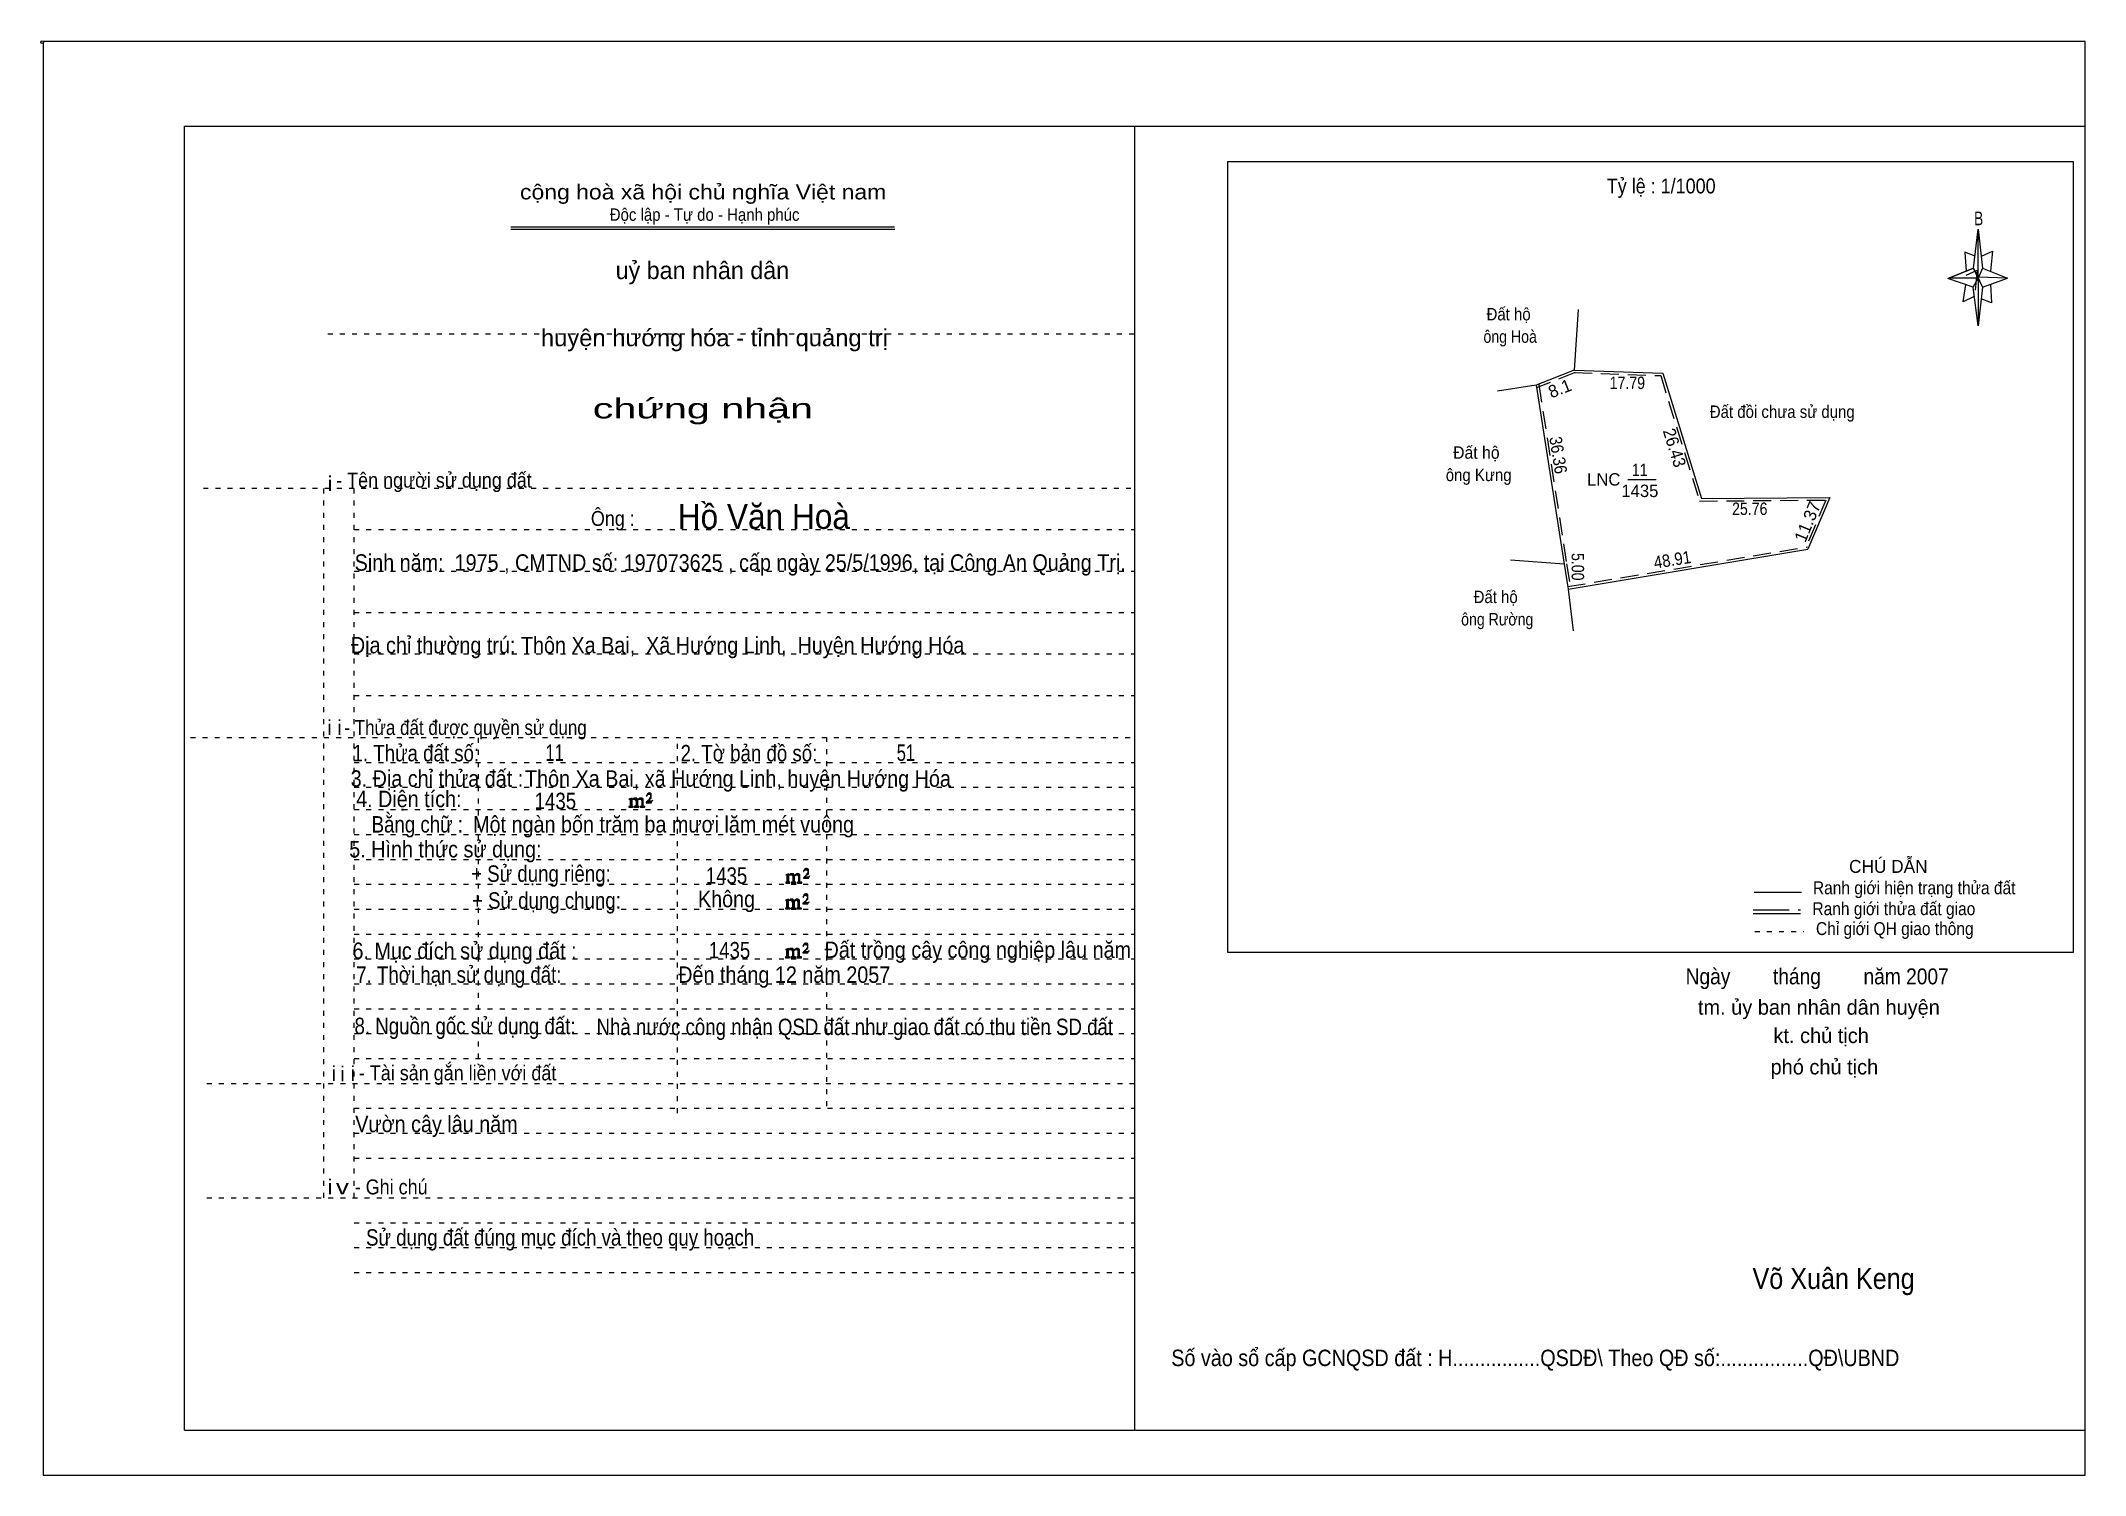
# Model space of a CAD drawing. Header units: centimetres. Extents: x -1.6 to 39.5, y -3.3 to 25.5.
import ezdxf
from ezdxf.enums import TextEntityAlignment as Align

# ---------------------------------------------------------------- set-up
doc = ezdxf.new("R2010")
doc.units = ezdxf.units.CM
doc.header["$LTSCALE"] = 0.12
for name, pattern in [('DOTTED', [1.5, 0.3, -1.2]), ('LONG_DASHED', [7.5, 6, -1.5]), ('MEDIUM_DASHED', [4.5, 3, -1.5])]:
    doc.linetypes.add(name, pattern=pattern)
for name, color, linetype, lineweight in [('1', 7, 'DOTTED', 13), ('10', 7, 'Continuous', 13), ('4', 7, 'Continuous', 13), ('5', 7, 'Continuous', 13), ('50', 7, 'Continuous', 13)]:
    doc.layers.add(name, color=color, linetype=linetype, lineweight=lineweight)

msp = doc.modelspace()

# ---------------------------------------------------------------- hatches: boundary and pattern name
at = {"layer": '50'}
for points in [[(10.27, 10.13), (10.27, 10.12), (10.27, 10.11), (10.25, 10.11), (10.24, 10.11), (10.24, 10.1), (10.33, 10.1), (10.33, 10.11), (10.32, 10.11), (10.31, 10.11), (10.31, 10.12), (10.31, 10.13), (10.31, 10.24), (10.31, 10.25), (10.32, 10.26), (10.34, 10.26), (10.35, 10.26), (10.36, 10.26), (10.37, 10.25), (10.39, 10.22), (10.39, 10.13), (10.37, 10.12), (10.37, 10.11), (10.36, 10.11), (10.35, 10.11), (10.35, 10.1), (10.44, 10.1), (10.44, 10.11), (10.43, 10.11), (10.42, 10.11), (10.42, 10.12), (10.42, 10.13), (10.42, 10.24), (10.44, 10.26), (10.45, 10.26), (10.46, 10.26), (10.49, 10.26), (10.49, 10.25), (10.5, 10.24), (10.5, 10.22), (10.5, 10.13), (10.5, 10.12), (10.49, 10.11), (10.49, 10.11), (10.47, 10.11), (10.47, 10.1), (10.56, 10.1), (10.56, 10.11), (10.55, 10.11), (10.54, 10.11), (10.53, 10.12), (10.53, 10.13), (10.53, 10.2), (10.53, 10.25), (10.53, 10.26), (10.52, 10.27), (10.5, 10.28), (10.47, 10.28), (10.46, 10.28), (10.44, 10.27), (10.41, 10.25), (10.41, 10.26), (10.4, 10.28), (10.39, 10.28), (10.37, 10.28), (10.35, 10.28), (10.34, 10.28), (10.32, 10.26), (10.31, 10.26), (10.31, 10.25), (10.31, 10.25), (10.31, 10.26), (10.31, 10.28), (10.24, 10.26), (10.24, 10.26), (10.25, 10.26), (10.27, 10.25), (10.27, 10.24), (10.27, 10.23)], [(10.69, 10.19), (10.72, 10.24), (10.72, 10.24), (10.71, 10.22), (10.69, 10.22), (10.68, 10.22), (10.63, 10.22), (10.66, 10.26), (10.67, 10.27), (10.69, 10.28), (10.69, 10.3), (10.69, 10.32), (10.69, 10.34), (10.69, 10.35), (10.69, 10.37), (10.68, 10.38), (10.67, 10.38), (10.66, 10.39), (10.65, 10.39), (10.63, 10.38), (10.63, 10.38), (10.62, 10.37), (10.61, 10.35), (10.59, 10.33), (10.61, 10.33), (10.61, 10.35), (10.62, 10.35), (10.63, 10.36), (10.65, 10.36), (10.66, 10.36), (10.67, 10.35), (10.68, 10.35), (10.68, 10.32), (10.68, 10.3), (10.66, 10.28), (10.66, 10.26), (10.65, 10.25), (10.59, 10.2), (10.59, 10.19)], [(13.42, 8.61), (13.42, 8.6), (13.42, 8.59), (13.41, 8.59), (13.4, 8.59), (13.4, 8.57), (13.48, 8.57), (13.48, 8.59), (13.47, 8.59), (13.46, 8.59), (13.46, 8.6), (13.46, 8.61), (13.46, 8.72), (13.46, 8.73), (13.47, 8.74), (13.5, 8.74), (13.51, 8.74), (13.52, 8.74), (13.53, 8.73), (13.54, 8.69), (13.54, 8.61), (13.53, 8.6), (13.53, 8.59), (13.52, 8.59), (13.51, 8.59), (13.51, 8.57), (13.6, 8.57), (13.6, 8.59), (13.58, 8.59), (13.57, 8.59), (13.57, 8.6), (13.57, 8.61), (13.57, 8.72), (13.6, 8.74), (13.61, 8.74), (13.62, 8.74), (13.64, 8.74), (13.64, 8.73), (13.65, 8.72), (13.65, 8.69), (13.65, 8.61), (13.65, 8.6), (13.64, 8.59), (13.64, 8.59), (13.63, 8.59), (13.63, 8.57), (13.72, 8.57), (13.72, 8.59), (13.7, 8.59), (13.69, 8.59), (13.68, 8.6), (13.68, 8.61), (13.68, 8.68), (13.68, 8.73), (13.68, 8.74), (13.67, 8.75), (13.65, 8.76), (13.63, 8.76), (13.62, 8.76), (13.6, 8.75), (13.56, 8.73), (13.56, 8.74), (13.55, 8.76), (13.54, 8.76), (13.53, 8.76), (13.51, 8.76), (13.5, 8.76), (13.47, 8.74), (13.46, 8.74), (13.46, 8.73), (13.46, 8.73), (13.46, 8.74), (13.46, 8.76), (13.4, 8.74), (13.4, 8.74), (13.41, 8.74), (13.42, 8.73), (13.42, 8.72), (13.42, 8.71)], [(13.85, 8.67), (13.87, 8.72), (13.87, 8.72), (13.86, 8.69), (13.85, 8.69), (13.84, 8.69), (13.78, 8.69), (13.82, 8.74), (13.83, 8.75), (13.85, 8.76), (13.85, 8.78), (13.85, 8.79), (13.85, 8.82), (13.85, 8.83), (13.85, 8.85), (13.84, 8.86), (13.83, 8.86), (13.82, 8.87), (13.8, 8.87), (13.78, 8.86), (13.78, 8.86), (13.77, 8.85), (13.76, 8.83), (13.75, 8.81), (13.76, 8.81), (13.76, 8.83), (13.77, 8.83), (13.78, 8.84), (13.8, 8.84), (13.82, 8.84), (13.83, 8.83), (13.84, 8.83), (13.84, 8.79), (13.84, 8.78), (13.82, 8.76), (13.82, 8.74), (13.8, 8.73), (13.75, 8.68), (13.75, 8.67)], [(13.41, 8.09), (13.41, 8.08), (13.41, 8.07), (13.4, 8.07), (13.39, 8.07), (13.39, 8.06), (13.48, 8.06), (13.48, 8.07), (13.47, 8.07), (13.45, 8.07), (13.45, 8.08), (13.45, 8.09), (13.45, 8.2), (13.45, 8.21), (13.47, 8.23), (13.49, 8.23), (13.5, 8.23), (13.51, 8.23), (13.52, 8.21), (13.53, 8.18), (13.53, 8.09), (13.52, 8.08), (13.52, 8.07), (13.51, 8.07), (13.5, 8.07), (13.5, 8.06), (13.59, 8.06), (13.59, 8.07), (13.58, 8.07), (13.57, 8.07), (13.57, 8.08), (13.57, 8.09), (13.57, 8.2), (13.59, 8.23), (13.6, 8.23), (13.61, 8.23), (13.63, 8.23), (13.63, 8.21), (13.64, 8.2), (13.64, 8.18), (13.64, 8.09), (13.64, 8.08), (13.63, 8.07), (13.63, 8.07), (13.62, 8.07), (13.62, 8.06), (13.71, 8.06), (13.71, 8.07), (13.7, 8.07), (13.69, 8.07), (13.67, 8.08), (13.67, 8.09), (13.67, 8.17), (13.67, 8.21), (13.67, 8.23), (13.66, 8.24), (13.64, 8.25), (13.62, 8.25), (13.61, 8.25), (13.59, 8.24), (13.55, 8.21), (13.55, 8.23), (13.54, 8.25), (13.53, 8.25), (13.52, 8.25), (13.5, 8.25), (13.49, 8.25), (13.47, 8.23), (13.45, 8.23), (13.45, 8.21), (13.45, 8.21), (13.45, 8.23), (13.45, 8.25), (13.39, 8.23), (13.39, 8.23), (13.4, 8.23), (13.41, 8.21), (13.41, 8.2), (13.41, 8.19)], [(13.84, 8.16), (13.86, 8.2), (13.86, 8.2), (13.85, 8.18), (13.84, 8.18), (13.83, 8.18), (13.77, 8.18), (13.81, 8.23), (13.82, 8.24), (13.84, 8.25), (13.84, 8.27), (13.84, 8.28), (13.84, 8.3), (13.84, 8.31), (13.84, 8.34), (13.83, 8.35), (13.82, 8.35), (13.81, 8.36), (13.8, 8.36), (13.77, 8.35), (13.77, 8.35), (13.76, 8.34), (13.75, 8.31), (13.74, 8.29), (13.75, 8.29), (13.75, 8.31), (13.76, 8.31), (13.77, 8.33), (13.8, 8.33), (13.81, 8.33), (13.82, 8.31), (13.83, 8.31), (13.83, 8.28), (13.83, 8.27), (13.81, 8.25), (13.81, 8.23), (13.8, 8.21), (13.74, 8.17), (13.74, 8.16)], [(13.41, 7.11), (13.41, 7.1), (13.41, 7.09), (13.4, 7.09), (13.39, 7.09), (13.39, 7.07), (13.47, 7.07), (13.47, 7.09), (13.46, 7.09), (13.45, 7.09), (13.45, 7.1), (13.45, 7.11), (13.45, 7.22), (13.45, 7.23), (13.46, 7.24), (13.49, 7.24), (13.5, 7.24), (13.51, 7.24), (13.52, 7.23), (13.53, 7.19), (13.53, 7.11), (13.52, 7.1), (13.52, 7.09), (13.51, 7.09), (13.5, 7.09), (13.5, 7.07), (13.59, 7.07), (13.59, 7.09), (13.57, 7.09), (13.56, 7.09), (13.56, 7.1), (13.56, 7.11), (13.56, 7.22), (13.59, 7.24), (13.6, 7.24), (13.61, 7.24), (13.63, 7.24), (13.63, 7.23), (13.64, 7.22), (13.64, 7.19), (13.64, 7.11), (13.64, 7.1), (13.63, 7.09), (13.63, 7.09), (13.62, 7.09), (13.62, 7.07), (13.71, 7.07), (13.71, 7.09), (13.69, 7.09), (13.68, 7.09), (13.67, 7.1), (13.67, 7.11), (13.67, 7.18), (13.67, 7.23), (13.67, 7.24), (13.66, 7.25), (13.64, 7.26), (13.62, 7.26), (13.61, 7.26), (13.59, 7.25), (13.55, 7.23), (13.55, 7.24), (13.54, 7.26), (13.53, 7.26), (13.52, 7.26), (13.5, 7.26), (13.49, 7.26), (13.46, 7.24), (13.45, 7.24), (13.45, 7.23), (13.45, 7.23), (13.45, 7.24), (13.45, 7.26), (13.39, 7.24), (13.39, 7.24), (13.4, 7.24), (13.41, 7.23), (13.41, 7.22), (13.41, 7.21)], [(13.84, 7.17), (13.86, 7.22), (13.86, 7.22), (13.85, 7.19), (13.84, 7.19), (13.83, 7.19), (13.77, 7.19), (13.81, 7.24), (13.82, 7.25), (13.84, 7.26), (13.84, 7.28), (13.84, 7.29), (13.84, 7.32), (13.84, 7.33), (13.84, 7.35), (13.83, 7.36), (13.82, 7.36), (13.81, 7.37), (13.79, 7.37), (13.77, 7.36), (13.77, 7.36), (13.76, 7.35), (13.75, 7.33), (13.74, 7.31), (13.75, 7.31), (13.75, 7.33), (13.76, 7.33), (13.77, 7.34), (13.79, 7.34), (13.81, 7.34), (13.82, 7.33), (13.83, 7.33), (13.83, 7.29), (13.83, 7.28), (13.81, 7.26), (13.81, 7.24), (13.79, 7.23), (13.74, 7.18), (13.74, 7.17)]]:
    msp.add_hatch(color=256, dxfattribs=at).paths.add_polyline_path(points)

# ---------------------------------------------------------------- linework, layer by layer
at = {"layer": '1', "linetype": 'Continuous'}
for p, q in [((1.31, -2.42), (1.31, 23.78)), ((1.31, 23.78), (39.51, 23.78)), ((20.41, -2.42), (20.41, 23.78)), ((39.51, -2.42), (39.51, 23.78)), ((7.87, 21.76), (15.58, 21.76)), ((7.87, 21.71), (15.59, 21.71)), ((37.26, 20.55), (36.75, 20.72)), ((1.31, -2.42), (39.51, -2.42))]:
    msp.add_line(p, q, dxfattribs=at)
at = {"layer": '1'}
for p, q in [((4.19, 19.61), (20.41, 19.61)), ((1.69, 16.51), (20.41, 16.51)), ((4.11, 2.25), (4.11, 16.51)), ((4.72, 2.25), (4.72, 16.51)), ((4.72, 15.68), (20.41, 15.68)), ((4.72, 14.84), (20.41, 14.84)), ((4.72, 14.01), (20.41, 14.01)), ((4.72, 13.18), (20.41, 13.18)), ((4.72, 12.34), (20.41, 12.34)), ((1.43, 11.5), (20.41, 11.5)), ((7.22, 5.05), (7.22, 11.5)), ((11.22, 3.95), (11.22, 11.5)), ((14.22, 4.09), (14.22, 11.5)), ((4.72, 11), (20.41, 11)), ((4.72, 10.5), (20.41, 10.5)), ((4.72, 10.05), (20.41, 10.05)), ((4.72, 9.55), (20.41, 9.55)), ((4.72, 9.05), (20.41, 9.05)), ((4.72, 8.55), (20.41, 8.55)), ((4.72, 8.05), (20.41, 8.05)), ((4.72, 7.55), (20.41, 7.55)), ((4.72, 7.05), (20.41, 7.05)), ((4.72, 6.55), (20.41, 6.55)), ((4.72, 6.05), (20.41, 6.05)), ((4.72, 5.55), (20.41, 5.55)), ((4.72, 5.05), (20.41, 5.05)), ((1.76, 4.55), (20.41, 4.55)), ((4.72, 4.05), (20.41, 4.05)), ((4.72, 3.55), (20.41, 3.55)), ((4.72, 3.05), (20.41, 3.05)), ((1.76, 2.25), (20.41, 2.25)), ((4.72, 1.75), (20.41, 1.75)), ((4.72, 1.25), (20.41, 1.25)), ((4.72, 0.75), (20.41, 0.75))]:
    msp.add_line(p, q, dxfattribs=at)
at = {"layer": '1', "linetype": 'Continuous'}
msp.add_lwpolyline([(-1.53, -3.32), (39.51, -3.32), (39.51, 25.48), (-1.53, 25.48)], close=True, dxfattribs=at)
msp.add_lwpolyline([(37.27, 20.35), (37.06, 20.25), (37.11, 20.6)], dxfattribs=at)
at = {"layer": '10'}
for p, q in [((29.32, 20.1), (29.24, 18.88)), ((28.48, 18.58), (27.7, 18.46)), ((30.32, 16.68), (30.89, 16.68)), ((29.12, 14.48), (29.22, 13.64))]:
    msp.add_line(p, q, dxfattribs=at)
at = {"layer": '10', "linetype": 'MEDIUM_DASHED'}
for p, q in [((29.26, 18.83), (28.5, 18.53)), ((28.53, 18.59), (29.09, 14.99)), ((29.11, 14.53), (33.93, 15.33)), ((29.09, 14.99), (29.17, 14.49))]:
    msp.add_line(p, q, dxfattribs=at)
at = {"layer": '10'}
for points in [[(29.24, 18.88), (28.48, 18.58), (29.04, 14.98), (27.96, 15.06)], [(29.24, 18.88), (31.02, 18.82), (31.8, 16.3), (34.38, 16.32), (33.94, 15.28)], [(29.04, 14.98), (29.12, 14.48), (33.94, 15.28)]]:
    msp.add_lwpolyline(points, dxfattribs=at)
at = {"layer": '10', "linetype": 'MEDIUM_DASHED'}
msp.add_lwpolyline([(29.24, 18.83), (30.98, 18.77), (31.76, 16.25), (34.3, 16.27), (33.89, 15.3)], dxfattribs=at)
at = {"layer": '4'}
for p, q in [((32.86, 8.39), (33.81, 8.39)), ((32.84, 7.96), (33.79, 7.96))]:
    msp.add_line(p, q, dxfattribs=at)
at = {"layer": '4', "linetype": 'LONG_DASHED'}
msp.add_line((32.84, 8.04), (33.79, 8.04), dxfattribs=at)
at = {"layer": '4', "linetype": 'DOTTED'}
msp.add_line((32.87, 7.6), (33.86, 7.6), dxfattribs=at)
at = {"layer": '4'}
msp.add_lwpolyline([(22.28, 23.07), (39.27, 23.07), (39.27, 7.18), (22.28, 7.18)], close=True, dxfattribs=at)
msp.add_circle((-1.55, 25.47), 0.025, dxfattribs=at)
at = {"layer": '5'}
for p, q in [((37.27, 20.93), (37.36, 21.71)), ((37.45, 20.55), (37.36, 19.77)), ((37.45, 20.93), (37.95, 20.73)), ((37.61, 20.61), (37.63, 20.23)), ((37.63, 20.23), (37.42, 20.31))]:
    msp.add_line(p, q, dxfattribs=at)
for points in [[(37.36, 21.71), (37.45, 20.93), (37.36, 20.73)], [(37.36, 20.73), (36.77, 20.73), (37.27, 20.93), (37.45, 20.55), (37.95, 20.73), (37.36, 20.75)], [(37.36, 20.73), (37.36, 19.77), (37.26, 20.55)]]:
    msp.add_lwpolyline(points, close=True, dxfattribs=at)
for points in [[(37.3, 21.17), (37.09, 21.25), (37.12, 20.87)], [(37.43, 21.17), (37.65, 21.27), (37.61, 20.87)], [(37.36, 20.73), (37.27, 20.93), (36.77, 20.73)], [(37.12, 20.79), (37.34, 20.89), (37.3, 20.49)], [(37.36, 20.73), (37.45, 20.55), (37.95, 20.73)]]:
    msp.add_lwpolyline(points, dxfattribs=at)
at = {"layer": '50'}
for points in [[(10.27, 10.13), (10.27, 10.12), (10.27, 10.11), (10.25, 10.11), (10.24, 10.11), (10.24, 10.1), (10.33, 10.1), (10.33, 10.11), (10.32, 10.11), (10.31, 10.11), (10.31, 10.12), (10.31, 10.13), (10.31, 10.24), (10.31, 10.25), (10.32, 10.26), (10.34, 10.26), (10.35, 10.26), (10.36, 10.26), (10.37, 10.25), (10.39, 10.22), (10.39, 10.13), (10.37, 10.12), (10.37, 10.11), (10.36, 10.11), (10.35, 10.11), (10.35, 10.1), (10.44, 10.1), (10.44, 10.11), (10.43, 10.11), (10.42, 10.11), (10.42, 10.12), (10.42, 10.13), (10.42, 10.24), (10.44, 10.26), (10.45, 10.26), (10.46, 10.26), (10.49, 10.26), (10.49, 10.25), (10.5, 10.24), (10.5, 10.22), (10.5, 10.13), (10.5, 10.12), (10.49, 10.11), (10.49, 10.11), (10.47, 10.11), (10.47, 10.1), (10.56, 10.1), (10.56, 10.11), (10.55, 10.11), (10.54, 10.11), (10.53, 10.12), (10.53, 10.13), (10.53, 10.2), (10.53, 10.25), (10.53, 10.26), (10.52, 10.27), (10.5, 10.28), (10.47, 10.28), (10.46, 10.28), (10.44, 10.27), (10.41, 10.25), (10.41, 10.26), (10.4, 10.28), (10.39, 10.28), (10.37, 10.28), (10.35, 10.28), (10.34, 10.28), (10.32, 10.26), (10.31, 10.26), (10.31, 10.25), (10.31, 10.25), (10.31, 10.26), (10.31, 10.28), (10.24, 10.26), (10.24, 10.26), (10.25, 10.26), (10.27, 10.25), (10.27, 10.24), (10.27, 10.23)], [(10.69, 10.19), (10.72, 10.24), (10.72, 10.24), (10.71, 10.22), (10.69, 10.22), (10.68, 10.22), (10.63, 10.22), (10.66, 10.26), (10.67, 10.27), (10.69, 10.28), (10.69, 10.3), (10.69, 10.32), (10.69, 10.34), (10.69, 10.35), (10.69, 10.37), (10.68, 10.38), (10.67, 10.38), (10.66, 10.39), (10.65, 10.39), (10.63, 10.38), (10.63, 10.38), (10.62, 10.37), (10.61, 10.35), (10.59, 10.33), (10.61, 10.33), (10.61, 10.35), (10.62, 10.35), (10.63, 10.36), (10.65, 10.36), (10.66, 10.36), (10.67, 10.35), (10.68, 10.35), (10.68, 10.32), (10.68, 10.3), (10.66, 10.28), (10.66, 10.26), (10.65, 10.25), (10.59, 10.2), (10.59, 10.19)], [(13.42, 8.61), (13.42, 8.6), (13.42, 8.59), (13.41, 8.59), (13.4, 8.59), (13.4, 8.57), (13.48, 8.57), (13.48, 8.59), (13.47, 8.59), (13.46, 8.59), (13.46, 8.6), (13.46, 8.61), (13.46, 8.72), (13.46, 8.73), (13.47, 8.74), (13.5, 8.74), (13.51, 8.74), (13.52, 8.74), (13.53, 8.73), (13.54, 8.69), (13.54, 8.61), (13.53, 8.6), (13.53, 8.59), (13.52, 8.59), (13.51, 8.59), (13.51, 8.57), (13.6, 8.57), (13.6, 8.59), (13.58, 8.59), (13.57, 8.59), (13.57, 8.6), (13.57, 8.61), (13.57, 8.72), (13.6, 8.74), (13.61, 8.74), (13.62, 8.74), (13.64, 8.74), (13.64, 8.73), (13.65, 8.72), (13.65, 8.69), (13.65, 8.61), (13.65, 8.6), (13.64, 8.59), (13.64, 8.59), (13.63, 8.59), (13.63, 8.57), (13.72, 8.57), (13.72, 8.59), (13.7, 8.59), (13.69, 8.59), (13.68, 8.6), (13.68, 8.61), (13.68, 8.68), (13.68, 8.73), (13.68, 8.74), (13.67, 8.75), (13.65, 8.76), (13.63, 8.76), (13.62, 8.76), (13.6, 8.75), (13.56, 8.73), (13.56, 8.74), (13.55, 8.76), (13.54, 8.76), (13.53, 8.76), (13.51, 8.76), (13.5, 8.76), (13.47, 8.74), (13.46, 8.74), (13.46, 8.73), (13.46, 8.73), (13.46, 8.74), (13.46, 8.76), (13.4, 8.74), (13.4, 8.74), (13.41, 8.74), (13.42, 8.73), (13.42, 8.72), (13.42, 8.71)], [(13.85, 8.67), (13.87, 8.72), (13.87, 8.72), (13.86, 8.69), (13.85, 8.69), (13.84, 8.69), (13.78, 8.69), (13.82, 8.74), (13.83, 8.75), (13.85, 8.76), (13.85, 8.78), (13.85, 8.79), (13.85, 8.82), (13.85, 8.83), (13.85, 8.85), (13.84, 8.86), (13.83, 8.86), (13.82, 8.87), (13.8, 8.87), (13.78, 8.86), (13.78, 8.86), (13.77, 8.85), (13.76, 8.83), (13.75, 8.81), (13.76, 8.81), (13.76, 8.83), (13.77, 8.83), (13.78, 8.84), (13.8, 8.84), (13.82, 8.84), (13.83, 8.83), (13.84, 8.83), (13.84, 8.79), (13.84, 8.78), (13.82, 8.76), (13.82, 8.74), (13.8, 8.73), (13.75, 8.68), (13.75, 8.67)], [(13.41, 8.09), (13.41, 8.08), (13.41, 8.07), (13.4, 8.07), (13.39, 8.07), (13.39, 8.06), (13.48, 8.06), (13.48, 8.07), (13.47, 8.07), (13.45, 8.07), (13.45, 8.08), (13.45, 8.09), (13.45, 8.2), (13.45, 8.21), (13.47, 8.23), (13.49, 8.23), (13.5, 8.23), (13.51, 8.23), (13.52, 8.21), (13.53, 8.18), (13.53, 8.09), (13.52, 8.08), (13.52, 8.07), (13.51, 8.07), (13.5, 8.07), (13.5, 8.06), (13.59, 8.06), (13.59, 8.07), (13.58, 8.07), (13.57, 8.07), (13.57, 8.08), (13.57, 8.09), (13.57, 8.2), (13.59, 8.23), (13.6, 8.23), (13.61, 8.23), (13.63, 8.23), (13.63, 8.21), (13.64, 8.2), (13.64, 8.18), (13.64, 8.09), (13.64, 8.08), (13.63, 8.07), (13.63, 8.07), (13.62, 8.07), (13.62, 8.06), (13.71, 8.06), (13.71, 8.07), (13.7, 8.07), (13.69, 8.07), (13.67, 8.08), (13.67, 8.09), (13.67, 8.17), (13.67, 8.21), (13.67, 8.23), (13.66, 8.24), (13.64, 8.25), (13.62, 8.25), (13.61, 8.25), (13.59, 8.24), (13.55, 8.21), (13.55, 8.23), (13.54, 8.25), (13.53, 8.25), (13.52, 8.25), (13.5, 8.25), (13.49, 8.25), (13.47, 8.23), (13.45, 8.23), (13.45, 8.21), (13.45, 8.21), (13.45, 8.23), (13.45, 8.25), (13.39, 8.23), (13.39, 8.23), (13.4, 8.23), (13.41, 8.21), (13.41, 8.2), (13.41, 8.19)], [(13.84, 8.16), (13.86, 8.2), (13.86, 8.2), (13.85, 8.18), (13.84, 8.18), (13.83, 8.18), (13.77, 8.18), (13.81, 8.23), (13.82, 8.24), (13.84, 8.25), (13.84, 8.27), (13.84, 8.28), (13.84, 8.3), (13.84, 8.31), (13.84, 8.34), (13.83, 8.35), (13.82, 8.35), (13.81, 8.36), (13.8, 8.36), (13.77, 8.35), (13.77, 8.35), (13.76, 8.34), (13.75, 8.31), (13.74, 8.29), (13.75, 8.29), (13.75, 8.31), (13.76, 8.31), (13.77, 8.33), (13.8, 8.33), (13.81, 8.33), (13.82, 8.31), (13.83, 8.31), (13.83, 8.28), (13.83, 8.27), (13.81, 8.25), (13.81, 8.23), (13.8, 8.21), (13.74, 8.17), (13.74, 8.16)], [(13.41, 7.11), (13.41, 7.1), (13.41, 7.09), (13.4, 7.09), (13.39, 7.09), (13.39, 7.07), (13.47, 7.07), (13.47, 7.09), (13.46, 7.09), (13.45, 7.09), (13.45, 7.1), (13.45, 7.11), (13.45, 7.22), (13.45, 7.23), (13.46, 7.24), (13.49, 7.24), (13.5, 7.24), (13.51, 7.24), (13.52, 7.23), (13.53, 7.19), (13.53, 7.11), (13.52, 7.1), (13.52, 7.09), (13.51, 7.09), (13.5, 7.09), (13.5, 7.07), (13.59, 7.07), (13.59, 7.09), (13.57, 7.09), (13.56, 7.09), (13.56, 7.1), (13.56, 7.11), (13.56, 7.22), (13.59, 7.24), (13.6, 7.24), (13.61, 7.24), (13.63, 7.24), (13.63, 7.23), (13.64, 7.22), (13.64, 7.19), (13.64, 7.11), (13.64, 7.1), (13.63, 7.09), (13.63, 7.09), (13.62, 7.09), (13.62, 7.07), (13.71, 7.07), (13.71, 7.09), (13.69, 7.09), (13.68, 7.09), (13.67, 7.1), (13.67, 7.11), (13.67, 7.18), (13.67, 7.23), (13.67, 7.24), (13.66, 7.25), (13.64, 7.26), (13.62, 7.26), (13.61, 7.26), (13.59, 7.25), (13.55, 7.23), (13.55, 7.24), (13.54, 7.26), (13.53, 7.26), (13.52, 7.26), (13.5, 7.26), (13.49, 7.26), (13.46, 7.24), (13.45, 7.24), (13.45, 7.23), (13.45, 7.23), (13.45, 7.24), (13.45, 7.26), (13.39, 7.24), (13.39, 7.24), (13.4, 7.24), (13.41, 7.23), (13.41, 7.22), (13.41, 7.21)], [(13.84, 7.17), (13.86, 7.22), (13.86, 7.22), (13.85, 7.19), (13.84, 7.19), (13.83, 7.19), (13.77, 7.19), (13.81, 7.24), (13.82, 7.25), (13.84, 7.26), (13.84, 7.28), (13.84, 7.29), (13.84, 7.32), (13.84, 7.33), (13.84, 7.35), (13.83, 7.36), (13.82, 7.36), (13.81, 7.37), (13.79, 7.37), (13.77, 7.36), (13.77, 7.36), (13.76, 7.35), (13.75, 7.33), (13.74, 7.31), (13.75, 7.31), (13.75, 7.33), (13.76, 7.33), (13.77, 7.34), (13.79, 7.34), (13.81, 7.34), (13.82, 7.33), (13.83, 7.33), (13.83, 7.29), (13.83, 7.28), (13.81, 7.26), (13.81, 7.24), (13.79, 7.23), (13.74, 7.18), (13.74, 7.17)]]:
    msp.add_lwpolyline(points, close=True, dxfattribs=at)

# ---------------------------------------------------------------- texts
at = {"layer": '1'}
for s, height, width, p in [('cộng hoà xã hội chủ nghĩa Việt nam', 0.3, 1.15, (11.735, 22.31)), ('Độc lập - Tự do - Hạnh phúc', 0.25, 0.9, (11.765, 21.88)), ('chứng nhận', 0.4, 1.55, (11.73, 17.91)), ('- Tên người sử dụng đất', 0.3, 0.9, (6.325, 16.52)), ('- Thửa đất được quyền sử dụng', 0.3, 0.85, (6.96, 11.55)), ('- Tài sản gắn liền với đất ', 0.3, 0.9, (6.85, 4.61)), ('v', 0.3, 1.3, (4.485, 2.32)), ('- Ghi chú', 0.3, 0.9, (5.465, 2.32))]:
    msp.add_text(s, height=height, dxfattribs=dict(at, width=width)).set_placement(p, align=Align.CENTER)
for s, height, p in [('uỷ ban nhân dân', 0.35, (11.72, 20.71)), ('i', 0.3, (4.235, 16.45)), ('i', 0.3, (4.225, 11.55)), ('i', 0.3, (4.425, 11.55)), ('i', 0.3, (4.315, 4.6)), ('i', 0.3, (4.485, 4.59)), ('i', 0.3, (4.695, 4.6)), ('i', 0.3, (4.235, 2.32))]:
    msp.add_text(s, height=height, dxfattribs=at).set_placement(p, align=Align.CENTER)
at = {"layer": '10'}
for s, height, width, p in [('Tỷ lệ : 1/1000', 0.3, 0.9, (30.99, 22.43)), ('Đất hộ ', 0.25, 0.9, (27.965, 19.88)), ('ông Hoà', 0.25, 0.85, (27.955, 19.43)), ('17.79', 0.25, 0.85, (30.31, 18.5)), ('Đất đồi chưa sử dụng ', 0.25, 0.9, (33.465, 17.92)), ('Đất hộ', 0.25, 0.95, (27.275, 17.1)), (' ông Kưng', 0.25, 0.9, (27.28, 16.65)), ('Hồ Văn Hoà', 0.5, 0.95, (12.955, 15.69)), ('25.76', 0.25, 0.85, (32.77, 15.97)), ('Đất hộ ', 0.25, 0.9, (27.705, 14.2)), ('ông Rường', 0.25, 0.85, (27.695, 13.75)), ('Võ Xuân Keng', 0.42, 0.9, (34.455, 0.42))]:
    msp.add_text(s, height=height, dxfattribs=dict(at, width=width)).set_placement(p, align=Align.CENTER)
for s, rotation, p in [('8.1', 21.541, (28.999, 18.396)), ('11.37', 67.516, (34.046, 15.787))]:
    msp.add_text(s, height=0.25, rotation=rotation, dxfattribs=at).set_placement(p, align=Align.CENTER)
for s, rotation, width, p in [('26.43', 287.503, 0.95, (31.139, 17.283)), ('36.36', 278.988, 0.9, (28.799, 17.154)), ('48.91', 9.177, 0.9, (31.235, 14.949)), ('5.00', 270, 0.85, (29.19, 14.93))]:
    msp.add_text(s, height=0.25, rotation=rotation, dxfattribs=dict(at, width=width)).set_placement(p, align=Align.CENTER)
at = {"layer": '10', "width": 0.85}
msp.add_text('11', height=0.25, dxfattribs=at).set_placement((30.4, 16.75))
at = {"layer": '10'}
msp.add_text('LNC', height=0.25, dxfattribs=at).set_placement((30.17, 16.56), align=Align.RIGHT)
msp.add_text('1435', height=0.25, dxfattribs=at).set_placement((30.19, 16.33))
at = {"layer": '4'}
msp.add_text('CHÚ DẪN', height=0.2591, dxfattribs=at).set_placement((35.555, 8.78), align=Align.CENTER)
at = {"layer": '4', "width": 0.9}
for s, p in [('Ranh giới hiện trạng thửa đất', (36.075, 8.35)), ('Ranh giới thửa đất giao ', (35.71, 7.93)), ('Chỉ giới QH giao thông', (35.685, 7.53))]:
    msp.add_text(s, height=0.2591, dxfattribs=at).set_placement(p, align=Align.CENTER)
at = {"layer": '5', "width": 0.75}
msp.add_text('B', height=0.276, dxfattribs=at).set_placement((37.37, 21.79), align=Align.CENTER)
at = {"layer": '50'}
for s, height, width, p in [('  huyện hướng hóa - tỉnh quảng trị', 0.34, 1.05, (11.83, 19.36)), ('Ông :', 0.3, 0.9, (9.92, 15.75)), ('Sinh năm:  1975 , CMTND số: 197073625 , cấp ngày 25/5/1996, tại Công An Quảng Trị.', 0.33, 0.9, (12.48, 14.85)), ('Địa chỉ thường trú: Thôn Xa Bai,  Xã Hướng Linh,  Huyện Hướng Hóa', 0.33, 0.9, (10.82, 13.19)), ('1. Thửa đất số:  ', 0.33, 0.85, (6.065, 11.02)), ('11', 0.33, 0.75, (8.75, 11.03)), ('2. Tờ bản đồ số:  ', 0.33, 0.85, (12.76, 11.02)), ('51', 0.33, 0.75, (15.81, 11.03)), ('3. Địa chỉ thửa đất : ', 0.33, 0.9, (6.44, 10.51)), ('Thôn Xa Bai, xã Hướng Linh, huyện Hướng Hóa', 0.33, 0.9, (12.435, 10.51)), ('4. Diện tích: ', 0.33, 0.9, (5.875, 10.1)), ('1435', 0.33, 0.85, (8.765, 10.06)), ('Bằng chữ :', 0.33, 0.85, (5.99, 9.59)), ('Một ngàn bốn trăm ba mươi lăm mét vuông', 0.33, 0.9, (10.94, 9.59)), ('5. Hình thức sử dụng:', 0.33, 0.9, (6.555, 9.09)), ('+ Sử dụng riêng:', 0.33, 0.85, (8.475, 8.6)), ('1435', 0.33, 0.85, (12.205, 8.56)), ('+ Sử dụng chung:', 0.33, 0.85, (8.585, 8.06)), ('Không', 0.33, 0.9, (12.205, 8.09)), ('6. Mục đích sử dụng đất :', 0.33, 0.9, (6.94, 7.05)), ('Đất trồng cây công nghiệp lâu năm', 0.33, 0.9, (17.255, 7.07)), ('1435', 0.33, 0.85, (12.265, 7.06)), ('7. Thời hạn sử dụng đất:', 0.33, 0.85, (6.825, 6.57)), ('Đến tháng 12 năm 2057', 0.33, 0.9, (13.365, 6.57)), ('Ngày        tháng        năm 2007', 0.32, 0.9, (34.125, 6.54)), ('8. Nguồn gốc sử dụng đất:', 0.33, 0.85, (6.95, 5.54)), ('Nhà nước công nhận QSD đất như giao đất có thu tiền SD đất ', 0.33, 0.85, (14.835, 5.52)), ('Vườn cây lâu năm', 0.33, 0.9, (6.375, 3.57)), ('Sử dụng đất đúng mục đích và theo quy hoạch', 0.33, 0.85, (8.86, 1.29)), ('Số vào sổ cấp GCNQSD đất : H................QSDĐ\\ Theo QĐ số:................QĐ\\UBND', 0.33, 0.9, (28.46, -1.13))]:
    msp.add_text(s, height=height, dxfattribs=dict(at, width=width)).set_placement(p, align=Align.CENTER)
for s, p in [('tm. ủy ban nhân dân huyện ', (34.215, 5.93)), ('kt. chủ tịch', (34.205, 5.36)), ('phó chủ tịch', (34.27, 4.73))]:
    msp.add_text(s, height=0.3, dxfattribs=at).set_placement(p, align=Align.CENTER)

doc.saveas('drawing.dxf')
